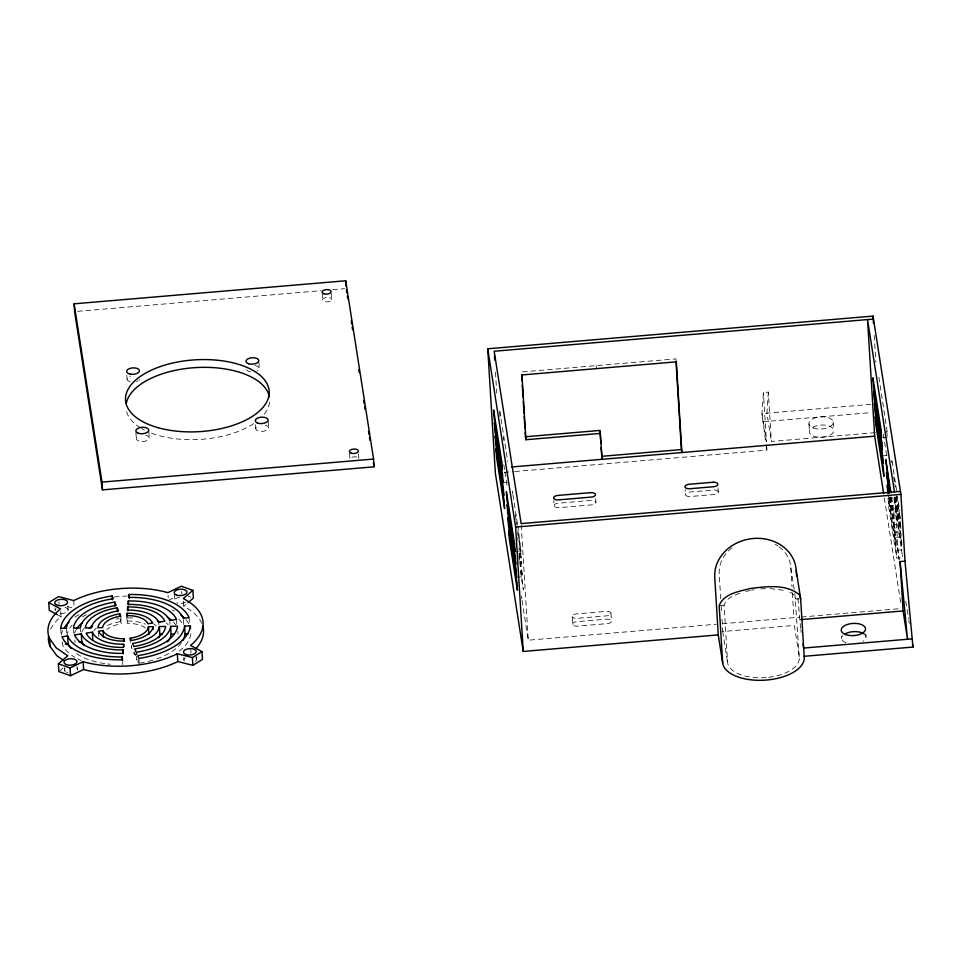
<?xml version="1.0" encoding="UTF-8"?>
<svg xmlns="http://www.w3.org/2000/svg" width="961" height="961" viewBox="0 0 961 961"><rect width="100%" height="100%" fill="white"/><g stroke="black" fill="none" stroke-linecap="round" stroke-linejoin="round"><path stroke-width="0.72" stroke-dasharray="4.8 3.6" d="M875.207 432.654L771.359 441.471L768.344 392.112L763.418 392.52L762.013 413.59L765.833 443.033M768.344 392.112L766.938 413.17L771.359 441.471M145.495 627.977A22.992 11.496 -3.5 0 0 127.236 623.389L127.176 615.869M766.217 677.577A35.965 17.983 -3.5 0 1 727.621 662.778L724.101 605.19C726.504 597.213 735.838 594.799 742.769 592.192M59.882 670.682L63.018 668.015M201.906 623.449A77.697 38.848 -3.5 0 0 183.743 606.319L185.881 604.505M168.367 600.421L175.094 597.213M745.676 591.495L750.048 590.474M751.502 590.126L754.157 589.778M77.577 311.34L320.806 290.702M332.734 289.681L344.675 288.672M870.786 404.353L762.013 413.59L766.434 441.892L763.418 392.52M762.517 421.807L870.234 412.665M883.027 437.399L887.508 437.015M504.309 472.404L513.27 471.647M514.76 471.515L766.938 450.12L766.602 444.631M503.011 482.674L507.492 482.29M884.144 455.538L887.123 455.286M888.084 498.327L894.054 497.822L902.187 549.824L896.217 550.329L888.084 498.327L888.565 506.111L896.697 558.101L902.667 557.596L902.499 555.014M888.565 506.111L894.535 505.594L902.667 557.596M891.58 497.017L893.838 511.468L899.808 510.964L897.55 496.513M516.489 551.302L520.97 550.917L517.787 525.811M890.931 497.57L894.319 519.24L900.289 518.736L899.964 513.546M518.303 556.359L521.282 556.107L521.763 563.879L519.048 546.545M890.342 496.981L894.631 524.418L900.601 523.913L900.913 529.091M889.682 497.522L895.111 532.19L901.082 531.685M889.105 496.933L895.424 537.379L901.394 536.875L901.874 544.647L895.904 545.151L888 494.591M516.586 577.345L522.556 576.828L518.916 548.839M719.164 605.61L724.101 605.19M799.42 598.799L795.72 599.111L794.735 595.784L791.371 592.889L787.239 591.195M522.051 600.421L528.274 640.194L716.281 624.242M722.252 623.737L799.78 617.154M801.258 617.034L901.61 608.517M721.987 619.34L722.732 631.509L794.351 625.431L799.24 656.699A35.965 17.983 -3.5 0 1 767.551 677.445M760.8 588.889L768.716 588.6M770.037 588.552L785.858 590.631M67.318 606.535L72.82 608.001M188.236 596.3L190.795 597.225M57.095 614.572L61.324 616.854M120.137 619.064L121.266 623.893A22.992 11.496 -3.5 0 0 106.755 629.539M137.183 653.792A40.254 20.133 -3.5 0 1 134.276 654.285L132.822 648.675M878.895 377.241L887.183 431.837M896.649 490.735L891.676 458.962L891.916 462.842M886.607 431.237L887.279 435.573M893.73 476.836L894.643 482.614M894.859 484.068L895.316 486.951M896.673 495.624L900.289 518.736M896.313 496.465L900.601 523.913M895.652 497.017L900.853 530.244M895.292 497.87L901.394 536.875M894.415 496.981L901.874 544.647M883.327 434L887.171 458.553M889.622 497.846L899.316 559.891M905.791 601.262L908.565 618.992M908.794 620.47L909.25 623.413M884.336 498.038L900.925 604.097M800.573 628.242L797.87 597.322M800.789 629.659L801.234 632.494M778.999 546.749A35.965 31.112 -8.9 0 1 790.831 567.843L794.615 592.012M794.831 593.43L799.24 656.699M766.049 444.45L766.938 450.12M722.732 631.509L727.621 662.778M676.172 360.843L675.859 358.873L521.487 371.967L521.787 373.949M596.096 365.636L596.553 368.604M499.804 410.876L507.72 461.436M517.559 524.37L512.357 491.143L512.525 493.738M503.216 437.423L503.672 440.318M515.324 514.808L516.225 520.586M516.453 522.027L516.898 524.922M517.811 530.7L520.97 550.917M517.667 532.995L521.282 556.107M517.691 537.872L518.147 540.767M518.94 553.716L522.556 576.828M519.036 557.464L519.481 560.347M519.709 561.789L523.349 589.79L520.189 569.573M503.792 464.74L504.693 470.518M504.921 471.959L507.408 487.852M521.355 596.012L521.823 598.955M894.847 497.894L898.595 559.182M894.054 497.822L894.535 505.594M893.838 511.468L894.319 519.24M894.631 524.418L895.111 532.19M895.424 537.379L895.904 545.151M896.217 550.329L896.697 558.101M874.222 335.389L875.855 362.093M865.849 633.96L866.017 636.699M833.199 421.879L833.704 430.108M841.584 636.014L841.752 638.753M808.946 423.945L809.45 432.162M790.831 567.843L791.996 586.883M792.357 592.745L793.882 617.659M718.047 487.996L718.275 491.876A4.493 2.246 -3.5 0 1 714.155 494.483L690.274 496.513A4.493 2.246 -3.5 0 1 685.457 494.663L685.133 489.485M720.726 598.823L719.212 573.921A35.965 31.112 -8.9 0 1 727.333 552.107M721.182 606.151L721.447 610.547M610.992 613.226L611.46 620.998A4.493 2.246 -3.5 0 1 607.34 623.617L577.489 626.14A4.493 2.246 -3.5 0 1 572.672 624.302L572.191 616.518A4.493 2.246 -3.5 0 1 576.324 613.911L606.163 611.376A4.493 2.246 -3.5 0 1 610.992 613.226A4.493 2.246 -3.5 0 1 606.859 615.845L577.02 618.367A4.493 2.246 -3.5 0 1 572.191 616.518M595.688 498.459L595.928 502.339A4.493 2.246 -3.5 0 1 591.64 504.885L558.809 507.672A4.493 2.246 -3.5 0 1 554.137 505.738L553.812 500.549M521.222 525.09L528.274 640.194M499.744 412.029L500.056 417.206M495.468 372.183L496.741 393.109M358.525 453.868L358.849 459.046A4.493 2.246 -3.5 0 0 354.741 456.799A4.493 2.246 -3.5 0 0 349.9 459.082L349.504 452.607M331.161 293.117L331.557 299.592A4.493 2.246 -3.5 0 1 324.542 301.598A4.493 2.246 -3.5 0 1 325.142 297.682A4.493 2.246 -3.5 0 1 331.557 299.592M322.199 293.177L322.596 299.664M268.203 421.266L268.599 427.741M258.881 362.225L259.278 368.7M255.494 424.666L255.734 428.558M196.585 656.459L196.741 659.054M189.053 617.551L189.449 624.025M190.746 649.324L190.987 653.216M183.431 601.142L183.743 606.319M183.491 619.701L183.803 624.878M181.665 591.411L181.821 594.006M183.755 657.552L183.923 660.135M177.857 631.389L178.013 633.972M176.5 619.449L176.812 624.638M174.265 594.138L174.662 600.613A6.391 3.195 -3.5 0 1 180.728 596.985M169.821 621.767L169.977 624.362M168.055 595.231L168.211 597.826M148.859 431.357L149.255 437.844M158.697 622.151L158.853 624.734M135.921 432.246L136.318 438.733M126.816 375.174L127.056 379.066M138.901 658.417L139.213 663.595M137.952 659.522L138.192 663.414M136.258 652.243L136.414 654.837M136.498 656.135L136.726 660.015L135.153 654.105M134.12 651.702L134.276 654.285M131.525 645.648L131.693 648.243L130.492 642.104M126.768 615.617L127.236 623.389M120.786 616.121L121.266 623.893M122.636 662.117L122.792 664.712M98.563 632.566L98.803 636.446M80.472 629.311L80.628 631.906M73.709 600.589L74.105 607.064M77.264 666.694L77.433 669.276M74.85 640.074L75.018 642.669M73.577 629.443L73.817 633.323M67.859 606.199L68.099 610.091M66.441 628.278L66.838 634.753M64.315 667.583L64.483 670.165M60.687 611.496L61.011 616.674A77.697 38.848 -3.5 0 0 49.732 631.281M62.297 641.972L62.453 644.567A65.024 32.518 -3.5 0 0 74.934 657.408M60.675 628.386L61.072 634.861M58.921 601.754L59.077 604.337M55.065 607.917L55.221 610.511A6.451 3.219 -3.5 0 1 56.17 608.866M554.137 505.738A4.493 2.246 -3.5 0 1 558.425 503.192L591.243 500.405A4.493 2.246 -3.5 0 1 595.928 502.339M718.275 491.876A4.493 2.246 -3.5 0 0 713.458 490.026L689.578 492.056A4.493 2.246 -3.5 0 0 685.457 494.663M572.672 624.302A4.493 2.246 -3.5 0 1 576.792 621.683L606.643 619.16A4.493 2.246 -3.5 0 1 611.46 620.998M728.354 551.037A35.965 31.112 -8.9 0 1 732.222 547.662M775.311 544.358A35.965 31.112 -8.9 0 1 777.821 545.908M863.915 633.816A12.181 6.09 -3.5 0 1 863.134 641.275M845.98 642.729A12.181 6.09 -3.5 0 1 842.905 635.605M107.548 625.479A27.665 13.838 -3.5 0 1 120.305 621.647M127.489 621.046A27.665 13.838 -3.5 0 1 145.315 624.157M93.77 631.137A33.947 16.974 -3.5 0 1 96.448 627.965M116.149 619.136A33.947 16.974 -3.5 0 1 119.008 618.632M127.825 617.887A33.947 16.974 -3.5 0 1 135.129 618.151M153.46 623.725A33.947 16.974 -3.5 0 1 156.235 625.875M81.805 632.218A45.251 22.632 -3.5 0 1 84.424 627.965M166.301 622.848A45.251 22.632 -3.5 0 1 168.211 624.926M74.55 633.179A52.17 26.091 -3.5 0 1 75.703 630.44M173.436 621.971A52.17 26.091 -3.5 0 1 175.851 625.07M190.831 633.743A65.024 32.518 -3.5 0 1 178.241 651.882M81.192 660.567A65.024 32.518 -3.5 0 1 77.661 658.898M61.336 634.945A65.024 32.518 -3.5 0 1 62.945 630.056M74.886 617.202A65.024 32.518 -3.5 0 1 79.907 614.127M172.007 609.863A65.024 32.518 -3.5 0 1 174.325 610.992M185.929 619.677A65.024 32.518 -3.5 0 1 188.993 624.169M181.497 642.657A59.246 29.623 -3.5 0 1 155.466 659.318M152.751 660.171A59.246 29.623 -3.5 0 1 145.64 662.021M144.162 662.345A59.246 29.623 -3.5 0 1 139.681 663.174M110.287 664.267A59.246 29.623 -3.5 0 1 107.608 663.979M104.701 663.595A59.246 29.623 -3.5 0 1 75.09 652.387M66.922 636.05A59.246 29.623 -3.5 0 1 72.171 625.094M82.37 616.914A59.246 29.623 -3.5 0 1 86.49 614.68M178.758 619.112A59.246 29.623 -3.5 0 1 183.299 624.95M65.024 607.388A6.451 3.219 -3.5 0 1 67.534 611.34A6.451 3.219 -3.5 0 1 59.834 613.478M185.761 602.103A6.391 3.195 -3.5 0 1 179.683 603.352M178.109 603.148A6.391 3.195 -3.5 0 1 176.74 602.727M195.636 657.528A6.439 3.219 -3.5 0 1 193.966 662.093M184.26 660.952A6.439 3.219 -3.5 0 1 185.437 657.72M114.263 597.033A77.697 38.848 -3.5 0 1 127.32 595.988M67.967 672.748A6.487 3.243 -3.5 0 1 66.585 672.328M65.492 671.727A6.487 3.243 -3.5 0 1 65.204 668.496M76.412 667.727A6.487 3.243 -3.5 0 1 77.288 670.129M269.56 402.166A71.943 35.965 -3.5 0 1 262.617 416.101M253.584 423.669A71.943 35.965 -3.5 0 1 150.421 432.738M144.354 430.011A71.943 35.965 -3.5 0 1 141.663 428.534M140.378 427.765A71.943 35.965 -3.5 0 1 126.311 410.215M265.188 425.17A6.451 3.219 -3.5 0 1 267.23 429.903A6.451 3.219 -3.5 0 1 257.38 430.528A6.451 3.219 -3.5 0 1 258.749 425.567M255.049 365.588A6.451 3.219 -3.5 0 1 257.019 370.994M250.689 371.859A6.451 3.219 -3.5 0 1 246.533 369.589M139.657 379.487A6.451 3.219 -3.5 0 1 138.985 380.292M137.928 380.988A6.451 3.219 -3.5 0 1 136.558 381.553M130.131 381.757A6.451 3.219 -3.5 0 1 130.42 376.159M145.772 435.261A6.487 3.243 -3.5 0 1 148.258 439.778A6.487 3.243 -3.5 0 1 138.852 441.051A6.487 3.243 -3.5 0 1 138 436.306M813.162 427.909A12.181 6.09 -3.5 0 0 833.031 423.477A12.181 6.09 -3.5 0 0 817.018 417.35A12.181 6.09 -3.5 0 0 813.162 427.909M813.667 436.138A12.181 6.09 -3.5 0 0 833.535 431.705A12.181 6.09 -3.5 0 0 817.523 425.567A12.181 6.09 -3.5 0 0 813.667 436.138"/><path stroke-width="1.44" d="M122.311 656.94L121.999 659.847A65.024 32.518 -3.5 0 1 61.984 636.795L67.63 635.942A59.246 29.623 -3.5 0 0 122.311 656.94L122.552 660.832M123.068 649.912L122.696 653.384A52.17 26.091 -3.5 0 1 74.538 634.897L81.301 633.876A45.251 22.632 -3.5 0 0 123.068 649.912L123.308 653.804M123.681 644.23L123.344 647.402A40.254 20.133 -3.5 0 1 86.178 633.131L92.34 632.194A33.947 16.974 -3.5 0 0 123.681 644.23L123.837 646.825M124.269 638.729L124.017 641.071A27.665 13.838 -3.5 0 1 98.478 631.269L103.043 630.572A22.992 11.496 -3.5 0 0 124.269 638.729L124.437 641.323M127.02 613.274L126.768 615.617A22.992 11.496 -3.5 0 1 147.994 623.773L152.559 623.076A27.665 13.838 -3.5 0 0 127.02 613.274L127.176 615.869M127.693 606.944L127.357 610.115A33.947 16.974 -3.5 0 1 158.697 622.151L164.86 621.214A40.254 20.133 -3.5 0 0 127.693 606.944L127.933 610.836M128.342 600.961L127.969 604.433A45.251 22.632 -3.5 0 1 169.737 620.482L176.5 619.449A52.17 26.091 -3.5 0 0 128.342 600.961L128.582 604.841M129.038 594.499L128.726 597.406A59.246 29.623 -3.5 0 1 183.407 618.403L189.053 617.551A65.024 32.518 -3.5 0 0 129.038 594.499L129.279 598.391M192.885 590.366L183.275 598.547A77.697 38.848 -3.5 0 1 190.506 645.444L201.99 651.618L202.471 659.39L192.873 665.336L177.797 661.528A77.697 38.848 -3.5 0 1 83.619 669.469L70.537 675.715L58.837 671.571L58.357 663.799L67.763 655.798L56.327 647.942L49.6 638.669A77.697 38.848 -3.5 0 1 60.531 608.902L48.783 602.595L58.597 596.565L73.709 600.589A77.697 38.848 -3.5 0 1 167.899 592.649L181.341 586.234L192.885 590.366L193.365 598.138L188.02 602.691M58.357 663.799L70.057 667.943L83.139 661.697A77.697 38.848 -3.5 0 0 177.329 653.756L192.404 657.564L201.99 651.618M65.276 644.146L68.099 643.714A59.246 29.623 -3.5 0 0 71.102 648.531M79.066 642.056L81.769 641.648A45.251 22.632 -3.5 0 0 83.775 644.963M74.117 303.82L345.696 280.768L373.577 459.058L374.045 466.83L102.467 489.882L74.586 311.592L74.117 303.82L101.998 482.11L102.467 489.882M718.263 634.897L523.24 651.45L495.359 473.16L487.756 348.783L873.032 316.085L900.913 494.374L904.998 561.164L912.95 647.053L804.177 656.291A40.915 20.457 -3.5 0 1 766.602 680.028A40.915 20.457 -3.5 0 1 722.696 663.198L718.263 634.897L714.744 577.309A40.915 35.401 -8.9 0 1 753.316 538.484A40.915 35.401 -8.9 0 1 796.225 570.39L800.645 598.703L804.177 656.291M873.501 319.064L494.182 351.245L521.138 523.601L900.457 491.407M525.174 432.33L525.439 436.75L600.048 430.42L602.103 459.298L601.105 447.694M525.439 436.75L525.907 439.718L600.517 433.387M101.998 482.11L373.577 459.058M601.634 456.331L681.409 449.556L681.878 452.535L676.328 361.841L521.943 374.946L525.907 439.718M511.696 466.974L874.666 436.174L883.652 493.618M487.756 348.783L515.637 527.072L900.913 494.374M900.073 561.584L907.52 639.245L903.088 610.944L900.073 561.584L904.998 561.164M800.729 619.629L903.088 610.944M912.445 638.825L803.672 648.062L803 643.81M130.408 640.819L130.252 638.224A22.992 11.496 -3.5 0 0 148.45 626.74L153.111 626.656L153.267 629.251M159.37 626.548L165.664 626.428A40.254 20.133 -3.5 0 1 133.807 646.513L132.51 643.486A33.947 16.974 -3.5 0 0 159.37 626.548L159.85 634.32A33.947 16.974 -3.5 0 1 158.841 637.66M170.65 626.332L177.545 626.2A52.17 26.091 -3.5 0 1 136.258 652.243L134.828 648.915A45.251 22.632 -3.5 0 0 170.65 626.332L171.118 634.104A45.251 22.632 -3.5 0 1 167.562 641.924M190.362 625.971A65.024 32.518 -3.5 0 1 138.901 658.417L137.711 655.642A59.246 29.623 -3.5 0 0 184.596 626.067L190.362 625.971L190.518 628.554M159.85 634.32L162.361 634.272M171.118 634.104L173.881 634.056M182.962 640.326A59.246 29.623 -3.5 0 0 185.065 633.852L187.948 633.792M57.095 614.572L49.263 610.367L48.783 602.595M63.666 660.423L56.807 655.714L50.08 646.441A77.697 38.848 -3.5 0 1 48.53 636.386M112.137 595.928L113.326 598.703A59.246 29.623 -3.5 0 0 66.441 628.278L60.675 628.386A65.024 32.518 -3.5 0 1 112.137 595.928L112.377 599.82M114.779 602.103L116.209 605.43A45.251 22.632 -3.5 0 0 80.388 628.013L73.492 628.146A52.17 26.091 -3.5 0 1 114.779 602.103L115.02 605.995M117.23 607.832L118.527 610.86A33.947 16.974 -3.5 0 0 91.667 627.797L85.373 627.917A40.254 20.133 -3.5 0 1 117.23 607.832L117.47 611.713M119.825 613.875L120.786 616.121A22.992 11.496 -3.5 0 0 102.587 627.605L97.926 627.689A27.665 13.838 -3.5 0 1 119.825 613.875L119.981 616.469M130.252 638.224L131.213 640.47A27.665 13.838 -3.5 0 0 153.111 626.656M800.645 598.703L799.528 594.907C786.17 583.603 766.446 586.618 750.337 588.468C739.285 591.459 723.825 593.514 719.164 605.61L722.696 663.198M894.487 491.912L867.531 319.569L874.666 436.174M890.907 492.681L885.706 459.466L890.018 491.792M889.658 492.645L886.498 472.416L889.009 493.197M912.494 644.098L912.95 647.053M888.42 492.597L887.291 485.377L887.772 493.149M346.404 290.018L346.861 292.961M347.317 295.916L347.786 298.859M351.233 320.962L351.702 323.905M352.158 326.848L352.615 329.803M358.837 369.589L359.306 372.532M363.678 400.521L364.147 403.476M364.603 406.419L365.06 409.362M368.519 431.465L368.976 434.42M369.444 437.363L369.901 440.306M373.361 462.409L374.045 466.83M873.032 316.085L873.489 323.509M796.225 570.39L796.585 576.384M676.039 361.841L681.409 449.556M600.144 431.861L600.841 443.369M521.667 374.91L522.027 380.808M522.291 385.217L523.012 397.001M523.289 401.41L524.009 413.194M524.189 416.137L524.898 427.909M515.637 527.072L523.24 651.45M494.459 355.738L494.735 360.219M345.696 280.768L346.008 285.958M192.404 657.564L192.873 665.336M184.596 626.067L185.065 633.852M177.329 653.756L177.797 661.528M148.45 626.74L148.919 634.524M103.043 630.572L103.44 637.059M92.34 632.194L92.821 639.966M83.139 661.697L83.619 669.469M81.301 633.876L81.769 641.648M70.057 667.943L70.537 675.715M67.63 635.942L68.099 643.714M49.6 638.669L50.08 646.441M844.635 634.188A12.181 6.09 -3.5 0 1 863.915 633.816M76.472 629.095A52.17 26.091 -3.5 0 1 82.358 622.68M167.262 617.106A52.17 26.091 -3.5 0 1 171.551 620.181M64.279 627.653A65.024 32.518 -3.5 0 1 69.408 621.575M180.752 614.944A65.024 32.518 -3.5 0 1 183.899 617.563M89.301 628.398A40.254 20.133 -3.5 0 1 92.316 625.479M157.28 620.854A40.254 20.133 -3.5 0 1 159.754 622.452M202.891 626.26A77.697 38.848 -3.5 0 1 196.44 648.014M126.287 403.5A71.943 35.965 -3.5 0 1 197.678 367.486A71.943 35.965 -3.5 0 1 269.344 396.797M590.775 492.633L557.945 495.42A4.493 2.246 -3.5 0 0 553.656 497.954A4.493 2.246 -3.5 0 0 558.341 499.9L591.159 497.113A4.493 2.246 -3.5 0 0 595.46 494.567A4.493 2.246 -3.5 0 0 590.775 492.633M712.978 482.254L689.109 484.284A4.493 2.246 -3.5 0 0 684.977 486.891A4.493 2.246 -3.5 0 0 689.806 488.741L713.675 486.71A4.493 2.246 -3.5 0 0 717.807 484.104A4.493 2.246 -3.5 0 0 712.978 482.254M881.057 429.747L872.924 377.745L873.405 385.517L881.537 437.519L881.057 429.747M881.85 442.709L873.717 390.707L874.198 398.479L882.33 450.481L881.85 442.709M882.642 455.658L874.51 403.656L874.99 411.428L883.123 463.43L882.642 455.658M883.435 468.62L875.303 416.618L875.783 424.39L883.916 476.392L883.435 468.62M501.75 461.941L493.618 409.939L494.086 417.711L502.219 469.713L501.75 461.941M514.519 543.65L506.387 491.66L506.867 499.432L515 551.434L514.519 543.65M502.543 474.89L494.41 422.9L494.879 430.672L503.011 482.674L502.543 474.89M515.312 556.611L507.18 504.609L507.66 512.381L515.793 564.383L515.312 556.611M503.336 487.852L495.203 435.85L495.672 443.622L503.804 495.624L503.336 487.852M516.105 569.561L507.973 517.571L508.453 525.343L516.586 577.345L516.105 569.561M504.129 500.813L495.996 448.811L496.465 456.583L504.597 508.585L504.129 500.813M516.898 582.522L508.765 530.52L509.246 538.292L517.378 590.294L516.898 582.522M845.476 634.5A12.181 6.09 -3.5 0 0 865.344 630.068A12.181 6.09 -3.5 0 0 849.332 623.941A12.181 6.09 -3.5 0 0 845.476 634.5M57.816 605.43A6.451 3.219 -3.5 0 0 67.618 602.319A6.451 3.219 -3.5 0 0 58.116 599.832A6.451 3.219 -3.5 0 0 57.816 605.43M176.271 594.955A6.391 3.195 -3.5 0 0 186.794 592.793A6.391 3.195 -3.5 0 0 178.614 589.429A6.391 3.195 -3.5 0 0 176.271 594.955M185.677 654.465A6.439 3.219 -3.5 0 0 196.176 652.123A6.439 3.219 -3.5 0 0 187.707 648.879A6.439 3.219 -3.5 0 0 185.677 654.465M66.105 664.556A6.487 3.243 -3.5 0 0 76.808 662.357A6.487 3.243 -3.5 0 0 68.519 658.946A6.487 3.243 -3.5 0 0 66.105 664.556M158.109 427.705A71.943 35.965 -3.5 0 0 269.092 394.394A71.943 35.965 -3.5 0 0 164.86 365.096A71.943 35.965 -3.5 0 0 158.109 427.705M257.296 422.936A6.451 3.219 -3.5 0 0 267.951 420.822A6.451 3.219 -3.5 0 0 259.806 417.374A6.451 3.219 -3.5 0 0 257.296 422.936M248.719 363.775A6.451 3.219 -3.5 0 0 258.809 360.928A6.451 3.219 -3.5 0 0 249.644 358.153A6.451 3.219 -3.5 0 0 248.719 363.775M137.94 433.111A6.487 3.243 -3.5 0 0 148.643 430.912A6.487 3.243 -3.5 0 0 140.354 427.501A6.487 3.243 -3.5 0 0 137.94 433.111M129.651 373.985A6.451 3.219 -3.5 0 0 139.453 370.874A6.451 3.219 -3.5 0 0 129.951 368.387A6.451 3.219 -3.5 0 0 129.651 373.985M324.061 293.826A4.493 2.246 -3.5 0 0 331.077 291.82A4.493 2.246 -3.5 0 0 324.662 289.91A4.493 2.246 -3.5 0 0 324.061 293.826M351.342 453.256A4.493 2.246 -3.5 0 0 358.369 451.274A4.493 2.246 -3.5 0 0 351.978 449.34A4.493 2.246 -3.5 0 0 351.342 453.256"/></g></svg>
